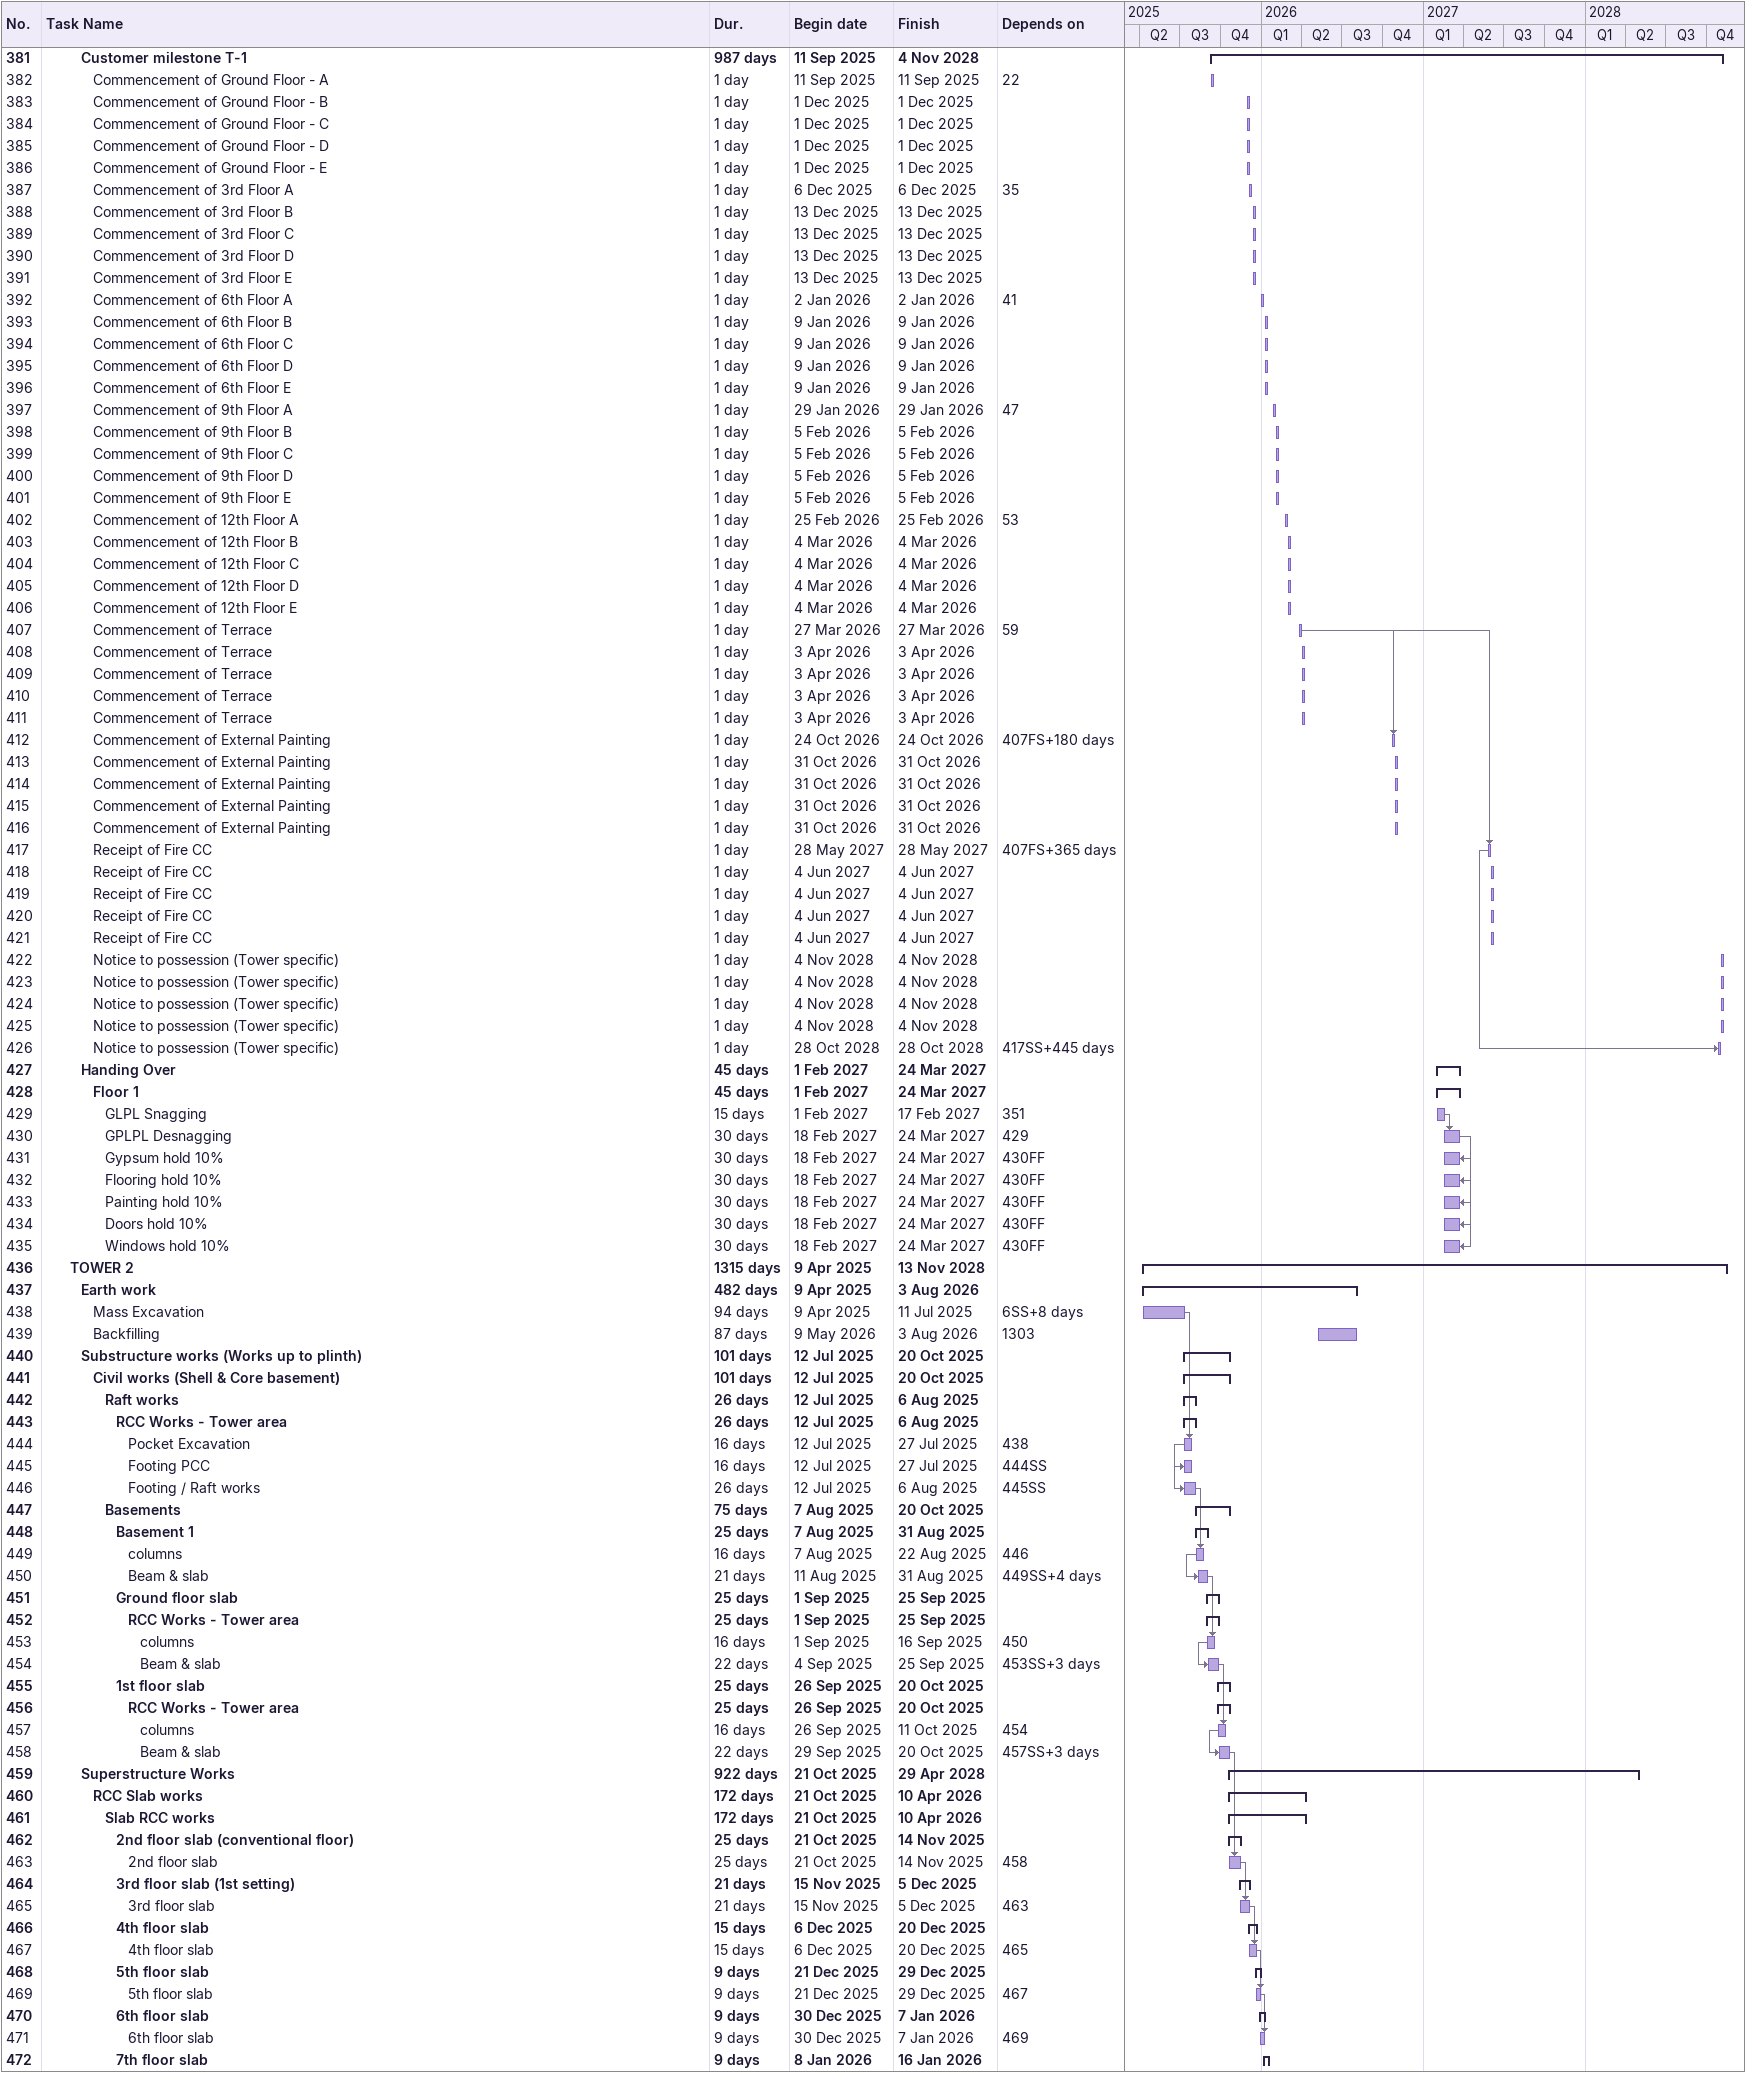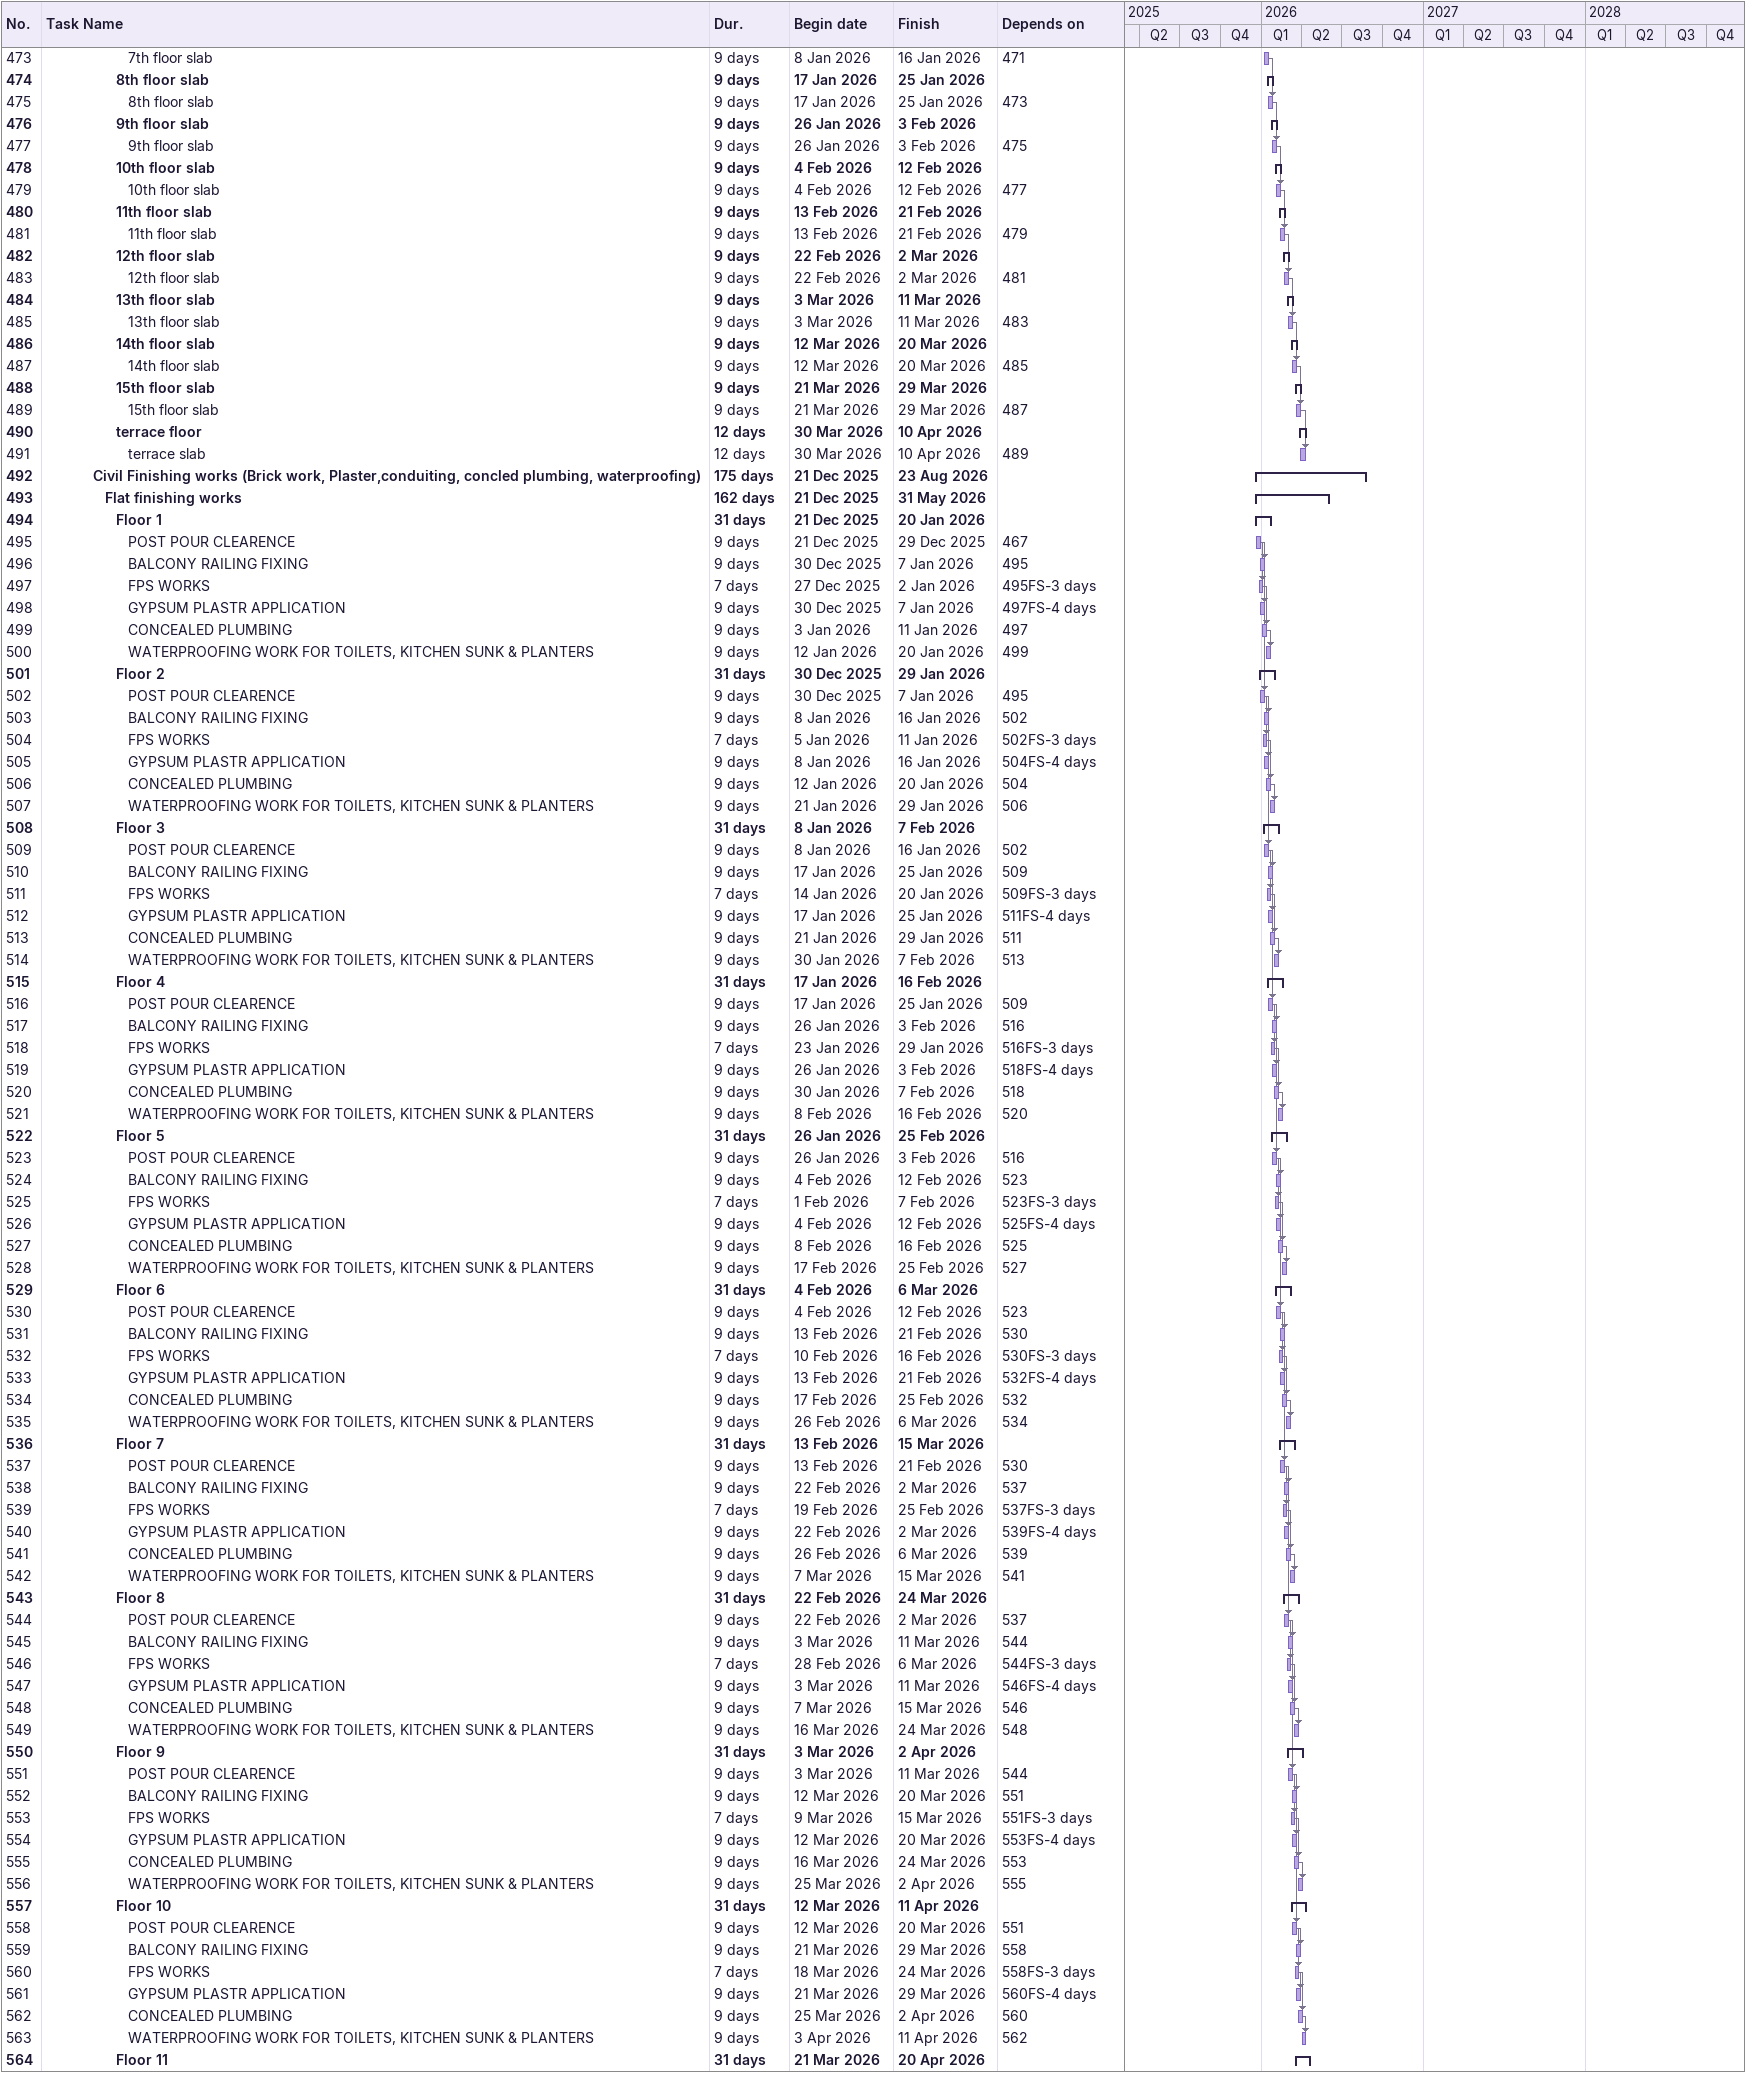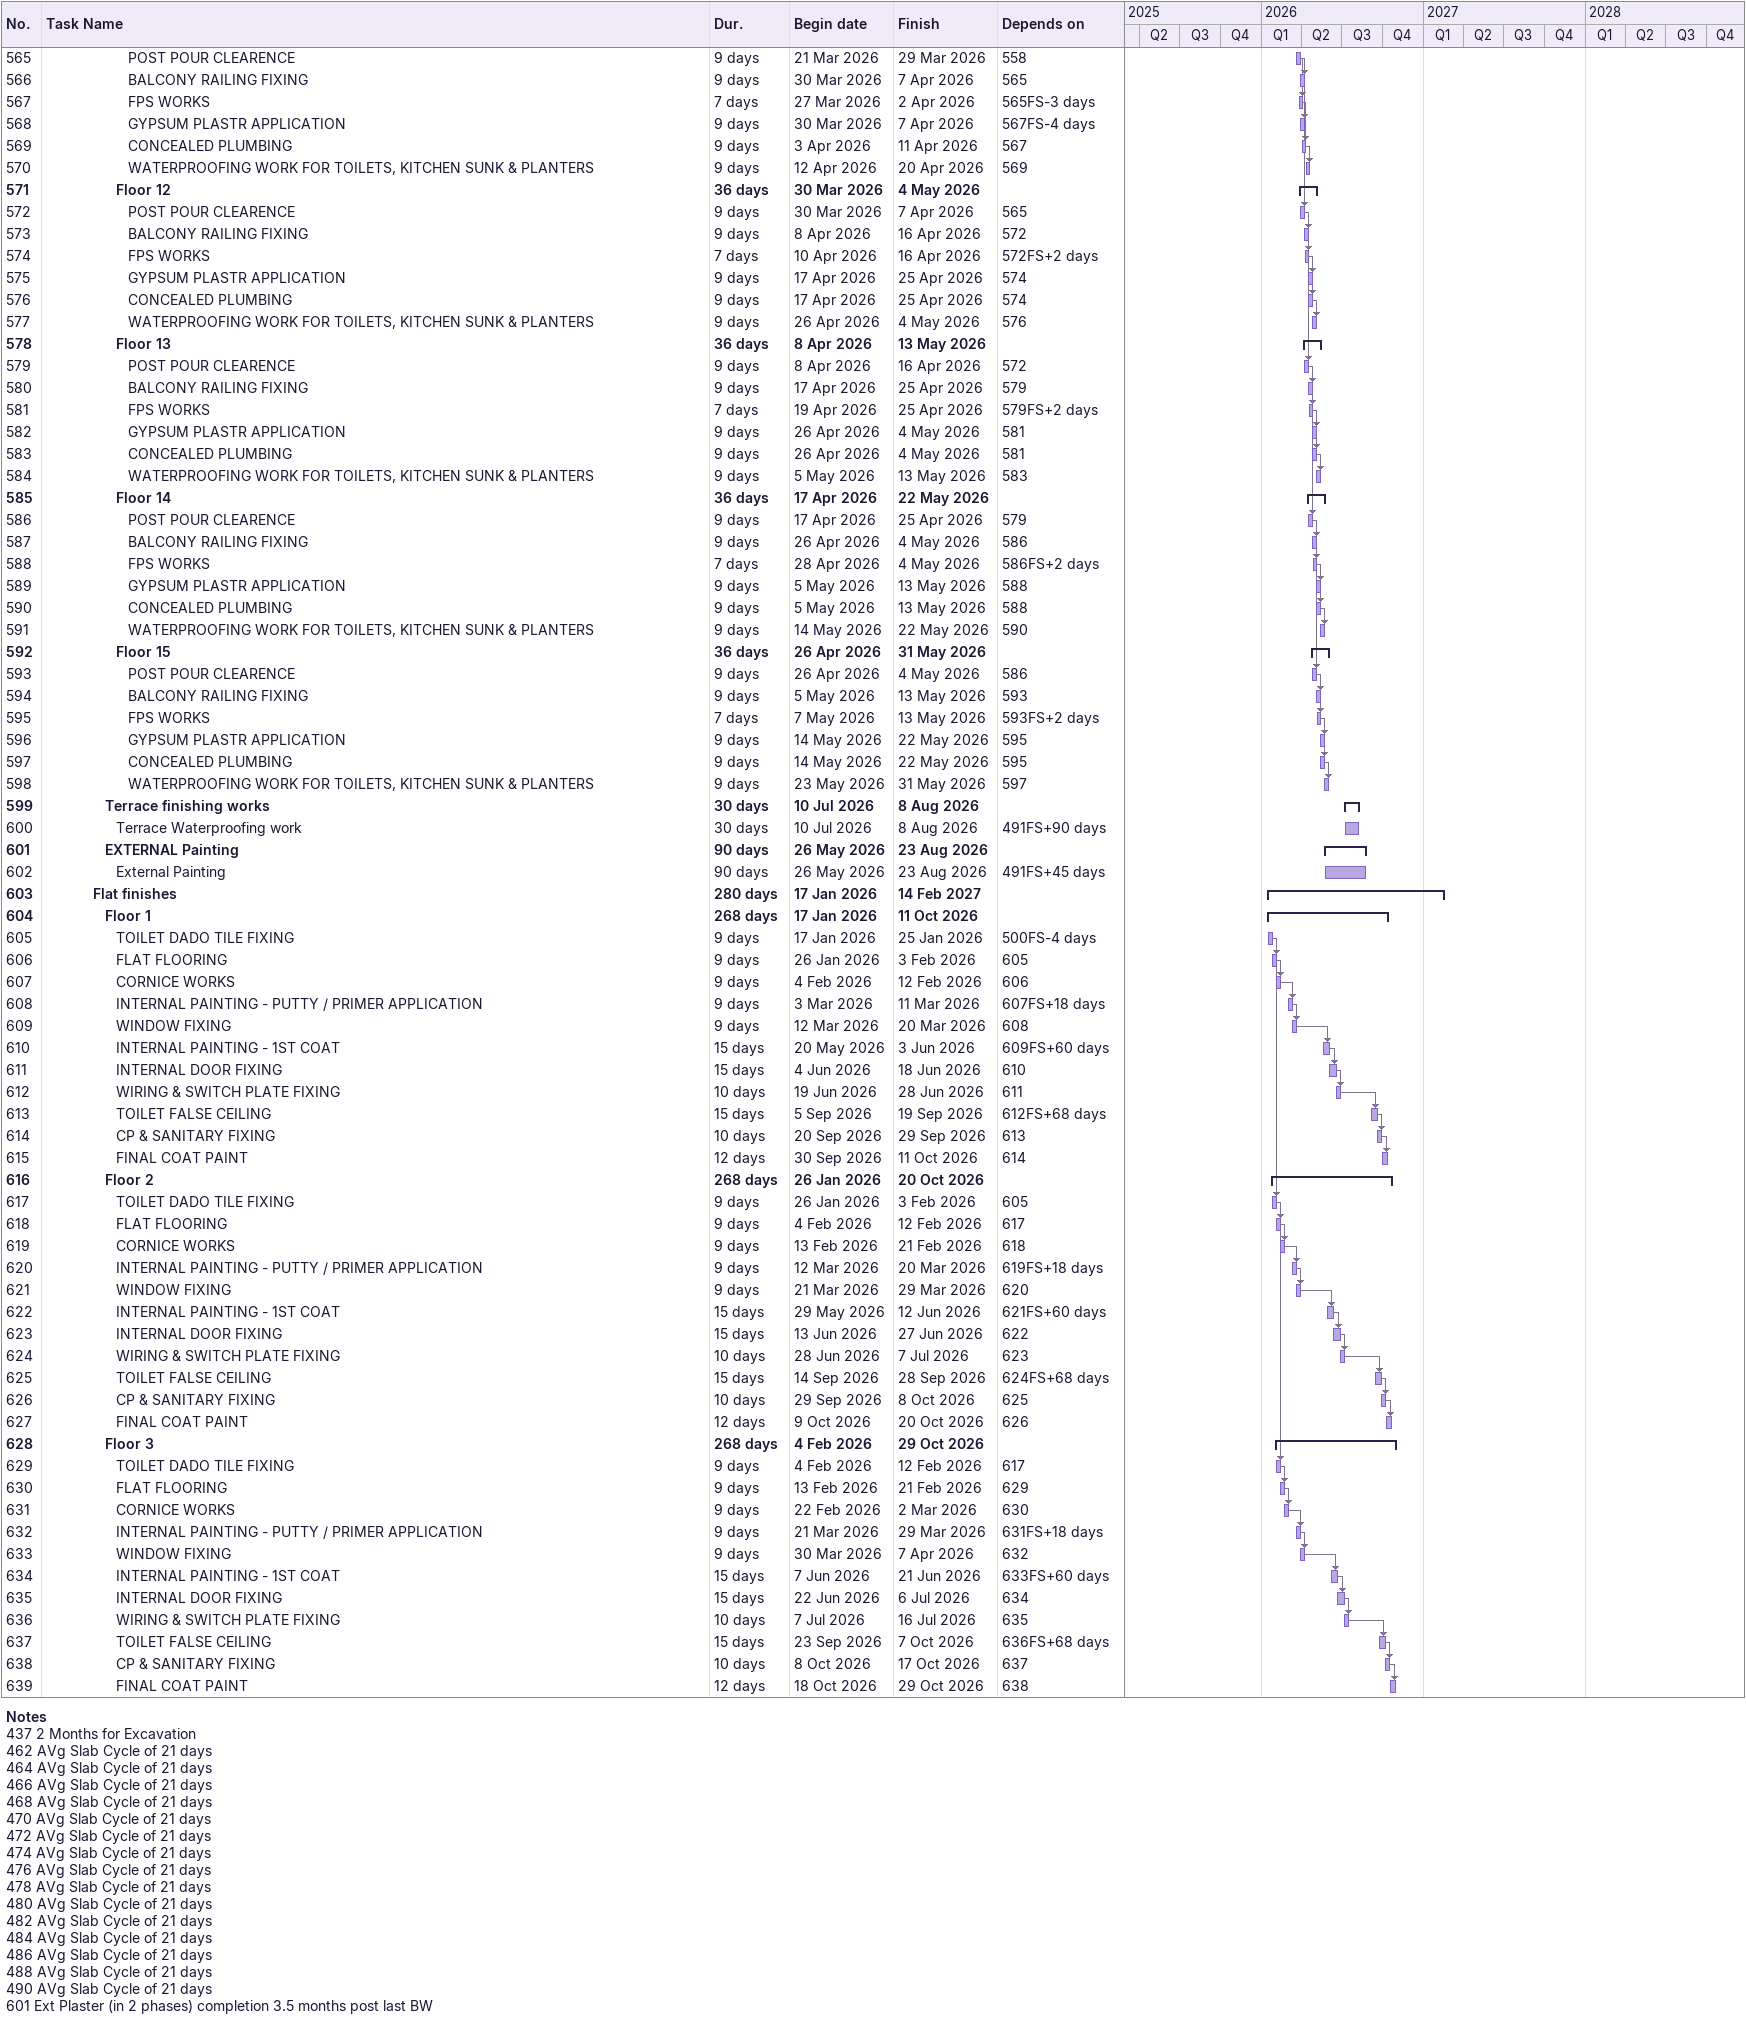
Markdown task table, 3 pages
| ID | Level | Task | Duration | Start | Finish | Predecessors |
|---|---|---|---|---|---|---|
| 381 | 4 | **Customer milestone T-1** | 987d | 2025-09-11 | 2028-11-04 |  |
| 382 | 5 | Commencement of Ground Floor - A | 1d | 2025-09-11 | 2025-09-11 | 22 |
| 383 | 5 | Commencement of Ground Floor - B | 1d | 2025-12-01 | 2025-12-01 |  |
| 384 | 5 | Commencement of Ground Floor - C | 1d | 2025-12-01 | 2025-12-01 |  |
| 385 | 5 | Commencement of Ground Floor - D | 1d | 2025-12-01 | 2025-12-01 |  |
| 386 | 5 | Commencement of Ground Floor - E | 1d | 2025-12-01 | 2025-12-01 |  |
| 387 | 5 | Commencement of 3rd Floor A | 1d | 2025-12-06 | 2025-12-06 | 35 |
| 388 | 5 | Commencement of 3rd Floor B | 1d | 2025-12-13 | 2025-12-13 |  |
| 389 | 5 | Commencement of 3rd Floor C | 1d | 2025-12-13 | 2025-12-13 |  |
| 390 | 5 | Commencement of 3rd Floor D | 1d | 2025-12-13 | 2025-12-13 |  |
| 391 | 5 | Commencement of 3rd Floor E | 1d | 2025-12-13 | 2025-12-13 |  |
| 392 | 5 | Commencement of 6th Floor A | 1d | 2026-01-02 | 2026-01-02 | 41 |
| 393 | 5 | Commencement of 6th Floor B | 1d | 2026-01-09 | 2026-01-09 |  |
| 394 | 5 | Commencement of 6th Floor C | 1d | 2026-01-09 | 2026-01-09 |  |
| 395 | 5 | Commencement of 6th Floor D | 1d | 2026-01-09 | 2026-01-09 |  |
| 396 | 5 | Commencement of 6th Floor E | 1d | 2026-01-09 | 2026-01-09 |  |
| 397 | 5 | Commencement of 9th Floor A | 1d | 2026-01-29 | 2026-01-29 | 47 |
| 398 | 5 | Commencement of 9th Floor B | 1d | 2026-02-05 | 2026-02-05 |  |
| 399 | 5 | Commencement of 9th Floor C | 1d | 2026-02-05 | 2026-02-05 |  |
| 400 | 5 | Commencement of 9th Floor D | 1d | 2026-02-05 | 2026-02-05 |  |
| 401 | 5 | Commencement of 9th Floor E | 1d | 2026-02-05 | 2026-02-05 |  |
| 402 | 5 | Commencement of 12th Floor A | 1d | 2026-02-25 | 2026-02-25 | 53 |
| 403 | 5 | Commencement of 12th Floor B | 1d | 2026-03-04 | 2026-03-04 |  |
| 404 | 5 | Commencement of 12th Floor C | 1d | 2026-03-04 | 2026-03-04 |  |
| 405 | 5 | Commencement of 12th Floor D | 1d | 2026-03-04 | 2026-03-04 |  |
| 406 | 5 | Commencement of 12th Floor E | 1d | 2026-03-04 | 2026-03-04 |  |
| 407 | 5 | Commencement of Terrace | 1d | 2026-03-27 | 2026-03-27 | 59 |
| 408 | 5 | Commencement of Terrace | 1d | 2026-04-03 | 2026-04-03 |  |
| 409 | 5 | Commencement of Terrace | 1d | 2026-04-03 | 2026-04-03 |  |
| 410 | 5 | Commencement of Terrace | 1d | 2026-04-03 | 2026-04-03 |  |
| 411 | 5 | Commencement of Terrace | 1d | 2026-04-03 | 2026-04-03 |  |
| 412 | 5 | Commencement of External Painting | 1d | 2026-10-24 | 2026-10-24 | 407FS+180d |
| 413 | 5 | Commencement of External Painting | 1d | 2026-10-31 | 2026-10-31 |  |
| 414 | 5 | Commencement of External Painting | 1d | 2026-10-31 | 2026-10-31 |  |
| 415 | 5 | Commencement of External Painting | 1d | 2026-10-31 | 2026-10-31 |  |
| 416 | 5 | Commencement of External Painting | 1d | 2026-10-31 | 2026-10-31 |  |
| 417 | 5 | Receipt of Fire CC | 1d | 2027-05-28 | 2027-05-28 | 407FS+365d |
| 418 | 5 | Receipt of Fire CC | 1d | 2027-06-04 | 2027-06-04 |  |
| 419 | 5 | Receipt of Fire CC | 1d | 2027-06-04 | 2027-06-04 |  |
| 420 | 5 | Receipt of Fire CC | 1d | 2027-06-04 | 2027-06-04 |  |
| 421 | 5 | Receipt of Fire CC | 1d | 2027-06-04 | 2027-06-04 |  |
| 422 | 5 | Notice to possession (Tower specific) | 1d | 2028-11-04 | 2028-11-04 |  |
| 423 | 5 | Notice to possession (Tower specific) | 1d | 2028-11-04 | 2028-11-04 |  |
| 424 | 5 | Notice to possession (Tower specific) | 1d | 2028-11-04 | 2028-11-04 |  |
| 425 | 5 | Notice to possession (Tower specific) | 1d | 2028-11-04 | 2028-11-04 |  |
| 426 | 5 | Notice to possession (Tower specific) | 1d | 2028-10-28 | 2028-10-28 | 417SS+445d |
| 427 | 4 | **Handing Over** | 45d | 2027-02-01 | 2027-03-24 |  |
| 428 | 5 | **Floor 1** | 45d | 2027-02-01 | 2027-03-24 |  |
| 429 | 6 | GLPL Snagging | 15d | 2027-02-01 | 2027-02-17 | 351 |
| 430 | 6 | GPLPL Desnagging | 30d | 2027-02-18 | 2027-03-24 | 429 |
| 431 | 6 | Gypsum hold 10% | 30d | 2027-02-18 | 2027-03-24 | 430FF |
| 432 | 6 | Flooring hold 10% | 30d | 2027-02-18 | 2027-03-24 | 430FF |
| 433 | 6 | Painting hold 10% | 30d | 2027-02-18 | 2027-03-24 | 430FF |
| 434 | 6 | Doors hold 10% | 30d | 2027-02-18 | 2027-03-24 | 430FF |
| 435 | 6 | Windows hold 10% | 30d | 2027-02-18 | 2027-03-24 | 430FF |
| 436 | 3 | **TOWER 2** | 1315d | 2025-04-09 | 2028-11-13 |  |
| 437 | 4 | **Earth work** | 482d | 2025-04-09 | 2026-08-03 |  |
| 438 | 5 | Mass Excavation | 94d | 2025-04-09 | 2025-07-11 | 6SS+8d |
| 439 | 5 | Backfilling | 87d | 2026-05-09 | 2026-08-03 | 1303 |
| 440 | 4 | **Substructure works (Works up to plinth)** | 101d | 2025-07-12 | 2025-10-20 |  |
| 441 | 5 | **Civil works (Shell & Core basement)** | 101d | 2025-07-12 | 2025-10-20 |  |
| 442 | 6 | **Raft works** | 26d | 2025-07-12 | 2025-08-06 |  |
| 443 | 7 | **RCC Works - Tower area** | 26d | 2025-07-12 | 2025-08-06 |  |
| 444 | 8 | Pocket Excavation | 16d | 2025-07-12 | 2025-07-27 | 438 |
| 445 | 8 | Footing PCC | 16d | 2025-07-12 | 2025-07-27 | 444SS |
| 446 | 8 | Footing / Raft works | 26d | 2025-07-12 | 2025-08-06 | 445SS |
| 447 | 6 | **Basements** | 75d | 2025-08-07 | 2025-10-20 |  |
| 448 | 7 | **Basement 1** | 25d | 2025-08-07 | 2025-08-31 |  |
| 449 | 8 | columns | 16d | 2025-08-07 | 2025-08-22 | 446 |
| 450 | 8 | Beam & slab | 21d | 2025-08-11 | 2025-08-31 | 449SS+4d |
| 451 | 7 | **Ground floor slab** | 25d | 2025-09-01 | 2025-09-25 |  |
| 452 | 8 | **RCC Works - Tower area** | 25d | 2025-09-01 | 2025-09-25 |  |
| 453 | 9 | columns | 16d | 2025-09-01 | 2025-09-16 | 450 |
| 454 | 9 | Beam & slab | 22d | 2025-09-04 | 2025-09-25 | 453SS+3d |
| 455 | 7 | **1st floor slab** | 25d | 2025-09-26 | 2025-10-20 |  |
| 456 | 8 | **RCC Works - Tower area** | 25d | 2025-09-26 | 2025-10-20 |  |
| 457 | 9 | columns | 16d | 2025-09-26 | 2025-10-11 | 454 |
| 458 | 9 | Beam & slab | 22d | 2025-09-29 | 2025-10-20 | 457SS+3d |
| 459 | 4 | **Superstructure Works** | 922d | 2025-10-21 | 2028-04-29 |  |
| 460 | 5 | **RCC Slab works** | 172d | 2025-10-21 | 2026-04-10 |  |
| 461 | 6 | **Slab RCC works** | 172d | 2025-10-21 | 2026-04-10 |  |
| 462 | 7 | **2nd floor slab (conventional floor)** | 25d | 2025-10-21 | 2025-11-14 |  |
| 463 | 8 | 2nd floor slab | 25d | 2025-10-21 | 2025-11-14 | 458 |
| 464 | 7 | **3rd floor slab (1st setting)** | 21d | 2025-11-15 | 2025-12-05 |  |
| 465 | 8 | 3rd floor slab | 21d | 2025-11-15 | 2025-12-05 | 463 |
| 466 | 7 | **4th floor slab** | 15d | 2025-12-06 | 2025-12-20 |  |
| 467 | 8 | 4th floor slab | 15d | 2025-12-06 | 2025-12-20 | 465 |
| 468 | 7 | **5th floor slab** | 9d | 2025-12-21 | 2025-12-29 |  |
| 469 | 8 | 5th floor slab | 9d | 2025-12-21 | 2025-12-29 | 467 |
| 470 | 7 | **6th floor slab** | 9d | 2025-12-30 | 2026-01-07 |  |
| 471 | 8 | 6th floor slab | 9d | 2025-12-30 | 2026-01-07 | 469 |
| 472 | 7 | **7th floor slab** | 9d | 2026-01-08 | 2026-01-16 |  |
| 473 | 8 | 7th floor slab | 9d | 2026-01-08 | 2026-01-16 | 471 |
| 474 | 7 | **8th floor slab** | 9d | 2026-01-17 | 2026-01-25 |  |
| 475 | 8 | 8th floor slab | 9d | 2026-01-17 | 2026-01-25 | 473 |
| 476 | 7 | **9th floor slab** | 9d | 2026-01-26 | 2026-02-03 |  |
| 477 | 8 | 9th floor slab | 9d | 2026-01-26 | 2026-02-03 | 475 |
| 478 | 7 | **10th floor slab** | 9d | 2026-02-04 | 2026-02-12 |  |
| 479 | 8 | 10th floor slab | 9d | 2026-02-04 | 2026-02-12 | 477 |
| 480 | 7 | **11th floor slab** | 9d | 2026-02-13 | 2026-02-21 |  |
| 481 | 8 | 11th floor slab | 9d | 2026-02-13 | 2026-02-21 | 479 |
| 482 | 7 | **12th floor slab** | 9d | 2026-02-22 | 2026-03-02 |  |
| 483 | 8 | 12th floor slab | 9d | 2026-02-22 | 2026-03-02 | 481 |
| 484 | 7 | **13th floor slab** | 9d | 2026-03-03 | 2026-03-11 |  |
| 485 | 8 | 13th floor slab | 9d | 2026-03-03 | 2026-03-11 | 483 |
| 486 | 7 | **14th floor slab** | 9d | 2026-03-12 | 2026-03-20 |  |
| 487 | 8 | 14th floor slab | 9d | 2026-03-12 | 2026-03-20 | 485 |
| 488 | 7 | **15th floor slab** | 9d | 2026-03-21 | 2026-03-29 |  |
| 489 | 8 | 15th floor slab | 9d | 2026-03-21 | 2026-03-29 | 487 |
| 490 | 7 | **terrace floor** | 12d | 2026-03-30 | 2026-04-10 |  |
| 491 | 8 | terrace slab | 12d | 2026-03-30 | 2026-04-10 | 489 |
| 492 | 5 | **Civil Finishing works (Brick work, Plaster,conduiting, concled plumbing, waterproofing)** | 175d | 2025-12-21 | 2026-08-23 |  |
| 493 | 6 | **Flat finishing works** | 162d | 2025-12-21 | 2026-05-31 |  |
| 494 | 7 | **Floor 1** | 31d | 2025-12-21 | 2026-01-20 |  |
| 495 | 8 | POST POUR CLEARENCE | 9d | 2025-12-21 | 2025-12-29 | 467 |
| 496 | 8 | BALCONY RAILING FIXING | 9d | 2025-12-30 | 2026-01-07 | 495 |
| 497 | 8 | FPS WORKS | 7d | 2025-12-27 | 2026-01-02 | 495FS-3d |
| 498 | 8 | GYPSUM PLASTR APPLICATION | 9d | 2025-12-30 | 2026-01-07 | 497FS-4d |
| 499 | 8 | CONCEALED PLUMBING | 9d | 2026-01-03 | 2026-01-11 | 497 |
| 500 | 8 | WATERPROOFING WORK FOR TOILETS, KITCHEN SUNK & PLANTERS | 9d | 2026-01-12 | 2026-01-20 | 499 |
| 501 | 7 | **Floor 2** | 31d | 2025-12-30 | 2026-01-29 |  |
| 502 | 8 | POST POUR CLEARENCE | 9d | 2025-12-30 | 2026-01-07 | 495 |
| 503 | 8 | BALCONY RAILING FIXING | 9d | 2026-01-08 | 2026-01-16 | 502 |
| 504 | 8 | FPS WORKS | 7d | 2026-01-05 | 2026-01-11 | 502FS-3d |
| 505 | 8 | GYPSUM PLASTR APPLICATION | 9d | 2026-01-08 | 2026-01-16 | 504FS-4d |
| 506 | 8 | CONCEALED PLUMBING | 9d | 2026-01-12 | 2026-01-20 | 504 |
| 507 | 8 | WATERPROOFING WORK FOR TOILETS, KITCHEN SUNK & PLANTERS | 9d | 2026-01-21 | 2026-01-29 | 506 |
| 508 | 7 | **Floor 3** | 31d | 2026-01-08 | 2026-02-07 |  |
| 509 | 8 | POST POUR CLEARENCE | 9d | 2026-01-08 | 2026-01-16 | 502 |
| 510 | 8 | BALCONY RAILING FIXING | 9d | 2026-01-17 | 2026-01-25 | 509 |
| 511 | 8 | FPS WORKS | 7d | 2026-01-14 | 2026-01-20 | 509FS-3d |
| 512 | 8 | GYPSUM PLASTR APPLICATION | 9d | 2026-01-17 | 2026-01-25 | 511FS-4d |
| 513 | 8 | CONCEALED PLUMBING | 9d | 2026-01-21 | 2026-01-29 | 511 |
| 514 | 8 | WATERPROOFING WORK FOR TOILETS, KITCHEN SUNK & PLANTERS | 9d | 2026-01-30 | 2026-02-07 | 513 |
| 515 | 7 | **Floor 4** | 31d | 2026-01-17 | 2026-02-16 |  |
| 516 | 8 | POST POUR CLEARENCE | 9d | 2026-01-17 | 2026-01-25 | 509 |
| 517 | 8 | BALCONY RAILING FIXING | 9d | 2026-01-26 | 2026-02-03 | 516 |
| 518 | 8 | FPS WORKS | 7d | 2026-01-23 | 2026-01-29 | 516FS-3d |
| 519 | 8 | GYPSUM PLASTR APPLICATION | 9d | 2026-01-26 | 2026-02-03 | 518FS-4d |
| 520 | 8 | CONCEALED PLUMBING | 9d | 2026-01-30 | 2026-02-07 | 518 |
| 521 | 8 | WATERPROOFING WORK FOR TOILETS, KITCHEN SUNK & PLANTERS | 9d | 2026-02-08 | 2026-02-16 | 520 |
| 522 | 7 | **Floor 5** | 31d | 2026-01-26 | 2026-02-25 |  |
| 523 | 8 | POST POUR CLEARENCE | 9d | 2026-01-26 | 2026-02-03 | 516 |
| 524 | 8 | BALCONY RAILING FIXING | 9d | 2026-02-04 | 2026-02-12 | 523 |
| 525 | 8 | FPS WORKS | 7d | 2026-02-01 | 2026-02-07 | 523FS-3d |
| 526 | 8 | GYPSUM PLASTR APPLICATION | 9d | 2026-02-04 | 2026-02-12 | 525FS-4d |
| 527 | 8 | CONCEALED PLUMBING | 9d | 2026-02-08 | 2026-02-16 | 525 |
| 528 | 8 | WATERPROOFING WORK FOR TOILETS, KITCHEN SUNK & PLANTERS | 9d | 2026-02-17 | 2026-02-25 | 527 |
| 529 | 7 | **Floor 6** | 31d | 2026-02-04 | 2026-03-06 |  |
| 530 | 8 | POST POUR CLEARENCE | 9d | 2026-02-04 | 2026-02-12 | 523 |
| 531 | 8 | BALCONY RAILING FIXING | 9d | 2026-02-13 | 2026-02-21 | 530 |
| 532 | 8 | FPS WORKS | 7d | 2026-02-10 | 2026-02-16 | 530FS-3d |
| 533 | 8 | GYPSUM PLASTR APPLICATION | 9d | 2026-02-13 | 2026-02-21 | 532FS-4d |
| 534 | 8 | CONCEALED PLUMBING | 9d | 2026-02-17 | 2026-02-25 | 532 |
| 535 | 8 | WATERPROOFING WORK FOR TOILETS, KITCHEN SUNK & PLANTERS | 9d | 2026-02-26 | 2026-03-06 | 534 |
| 536 | 7 | **Floor 7** | 31d | 2026-02-13 | 2026-03-15 |  |
| 537 | 8 | POST POUR CLEARENCE | 9d | 2026-02-13 | 2026-02-21 | 530 |
| 538 | 8 | BALCONY RAILING FIXING | 9d | 2026-02-22 | 2026-03-02 | 537 |
| 539 | 8 | FPS WORKS | 7d | 2026-02-19 | 2026-02-25 | 537FS-3d |
| 540 | 8 | GYPSUM PLASTR APPLICATION | 9d | 2026-02-22 | 2026-03-02 | 539FS-4d |
| 541 | 8 | CONCEALED PLUMBING | 9d | 2026-02-26 | 2026-03-06 | 539 |
| 542 | 8 | WATERPROOFING WORK FOR TOILETS, KITCHEN SUNK & PLANTERS | 9d | 2026-03-07 | 2026-03-15 | 541 |
| 543 | 7 | **Floor 8** | 31d | 2026-02-22 | 2026-03-24 |  |
| 544 | 8 | POST POUR CLEARENCE | 9d | 2026-02-22 | 2026-03-02 | 537 |
| 545 | 8 | BALCONY RAILING FIXING | 9d | 2026-03-03 | 2026-03-11 | 544 |
| 546 | 8 | FPS WORKS | 7d | 2026-02-28 | 2026-03-06 | 544FS-3d |
| 547 | 8 | GYPSUM PLASTR APPLICATION | 9d | 2026-03-03 | 2026-03-11 | 546FS-4d |
| 548 | 8 | CONCEALED PLUMBING | 9d | 2026-03-07 | 2026-03-15 | 546 |
| 549 | 8 | WATERPROOFING WORK FOR TOILETS, KITCHEN SUNK & PLANTERS | 9d | 2026-03-16 | 2026-03-24 | 548 |
| 550 | 7 | **Floor 9** | 31d | 2026-03-03 | 2026-04-02 |  |
| 551 | 8 | POST POUR CLEARENCE | 9d | 2026-03-03 | 2026-03-11 | 544 |
| 552 | 8 | BALCONY RAILING FIXING | 9d | 2026-03-12 | 2026-03-20 | 551 |
| 553 | 8 | FPS WORKS | 7d | 2026-03-09 | 2026-03-15 | 551FS-3d |
| 554 | 8 | GYPSUM PLASTR APPLICATION | 9d | 2026-03-12 | 2026-03-20 | 553FS-4d |
| 555 | 8 | CONCEALED PLUMBING | 9d | 2026-03-16 | 2026-03-24 | 553 |
| 556 | 8 | WATERPROOFING WORK FOR TOILETS, KITCHEN SUNK & PLANTERS | 9d | 2026-03-25 | 2026-04-02 | 555 |
| 557 | 7 | **Floor 10** | 31d | 2026-03-12 | 2026-04-11 |  |
| 558 | 8 | POST POUR CLEARENCE | 9d | 2026-03-12 | 2026-03-20 | 551 |
| 559 | 8 | BALCONY RAILING FIXING | 9d | 2026-03-21 | 2026-03-29 | 558 |
| 560 | 8 | FPS WORKS | 7d | 2026-03-18 | 2026-03-24 | 558FS-3d |
| 561 | 8 | GYPSUM PLASTR APPLICATION | 9d | 2026-03-21 | 2026-03-29 | 560FS-4d |
| 562 | 8 | CONCEALED PLUMBING | 9d | 2026-03-25 | 2026-04-02 | 560 |
| 563 | 8 | WATERPROOFING WORK FOR TOILETS, KITCHEN SUNK & PLANTERS | 9d | 2026-04-03 | 2026-04-11 | 562 |
| 564 | 7 | **Floor 11** | 31d | 2026-03-21 | 2026-04-20 |  |
| 565 | 8 | POST POUR CLEARENCE | 9d | 2026-03-21 | 2026-03-29 | 558 |
| 566 | 8 | BALCONY RAILING FIXING | 9d | 2026-03-30 | 2026-04-07 | 565 |
| 567 | 8 | FPS WORKS | 7d | 2026-03-27 | 2026-04-02 | 565FS-3d |
| 568 | 8 | GYPSUM PLASTR APPLICATION | 9d | 2026-03-30 | 2026-04-07 | 567FS-4d |
| 569 | 8 | CONCEALED PLUMBING | 9d | 2026-04-03 | 2026-04-11 | 567 |
| 570 | 8 | WATERPROOFING WORK FOR TOILETS, KITCHEN SUNK & PLANTERS | 9d | 2026-04-12 | 2026-04-20 | 569 |
| 571 | 7 | **Floor 12** | 36d | 2026-03-30 | 2026-05-04 |  |
| 572 | 8 | POST POUR CLEARENCE | 9d | 2026-03-30 | 2026-04-07 | 565 |
| 573 | 8 | BALCONY RAILING FIXING | 9d | 2026-04-08 | 2026-04-16 | 572 |
| 574 | 8 | FPS WORKS | 7d | 2026-04-10 | 2026-04-16 | 572FS+2d |
| 575 | 8 | GYPSUM PLASTR APPLICATION | 9d | 2026-04-17 | 2026-04-25 | 574 |
| 576 | 8 | CONCEALED PLUMBING | 9d | 2026-04-17 | 2026-04-25 | 574 |
| 577 | 8 | WATERPROOFING WORK FOR TOILETS, KITCHEN SUNK & PLANTERS | 9d | 2026-04-26 | 2026-05-04 | 576 |
| 578 | 7 | **Floor 13** | 36d | 2026-04-08 | 2026-05-13 |  |
| 579 | 8 | POST POUR CLEARENCE | 9d | 2026-04-08 | 2026-04-16 | 572 |
| 580 | 8 | BALCONY RAILING FIXING | 9d | 2026-04-17 | 2026-04-25 | 579 |
| 581 | 8 | FPS WORKS | 7d | 2026-04-19 | 2026-04-25 | 579FS+2d |
| 582 | 8 | GYPSUM PLASTR APPLICATION | 9d | 2026-04-26 | 2026-05-04 | 581 |
| 583 | 8 | CONCEALED PLUMBING | 9d | 2026-04-26 | 2026-05-04 | 581 |
| 584 | 8 | WATERPROOFING WORK FOR TOILETS, KITCHEN SUNK & PLANTERS | 9d | 2026-05-05 | 2026-05-13 | 583 |
| 585 | 7 | **Floor 14** | 36d | 2026-04-17 | 2026-05-22 |  |
| 586 | 8 | POST POUR CLEARENCE | 9d | 2026-04-17 | 2026-04-25 | 579 |
| 587 | 8 | BALCONY RAILING FIXING | 9d | 2026-04-26 | 2026-05-04 | 586 |
| 588 | 8 | FPS WORKS | 7d | 2026-04-28 | 2026-05-04 | 586FS+2d |
| 589 | 8 | GYPSUM PLASTR APPLICATION | 9d | 2026-05-05 | 2026-05-13 | 588 |
| 590 | 8 | CONCEALED PLUMBING | 9d | 2026-05-05 | 2026-05-13 | 588 |
| 591 | 8 | WATERPROOFING WORK FOR TOILETS, KITCHEN SUNK & PLANTERS | 9d | 2026-05-14 | 2026-05-22 | 590 |
| 592 | 7 | **Floor 15** | 36d | 2026-04-26 | 2026-05-31 |  |
| 593 | 8 | POST POUR CLEARENCE | 9d | 2026-04-26 | 2026-05-04 | 586 |
| 594 | 8 | BALCONY RAILING FIXING | 9d | 2026-05-05 | 2026-05-13 | 593 |
| 595 | 8 | FPS WORKS | 7d | 2026-05-07 | 2026-05-13 | 593FS+2d |
| 596 | 8 | GYPSUM PLASTR APPLICATION | 9d | 2026-05-14 | 2026-05-22 | 595 |
| 597 | 8 | CONCEALED PLUMBING | 9d | 2026-05-14 | 2026-05-22 | 595 |
| 598 | 8 | WATERPROOFING WORK FOR TOILETS, KITCHEN SUNK & PLANTERS | 9d | 2026-05-23 | 2026-05-31 | 597 |
| 599 | 6 | **Terrace finishing works** | 30d | 2026-07-10 | 2026-08-08 |  |
| 600 | 7 | Terrace Waterproofing work | 30d | 2026-07-10 | 2026-08-08 | 491FS+90d |
| 601 | 6 | **EXTERNAL Painting** | 90d | 2026-05-26 | 2026-08-23 |  |
| 602 | 7 | External Painting | 90d | 2026-05-26 | 2026-08-23 | 491FS+45d |
| 603 | 5 | **Flat finishes** | 280d | 2026-01-17 | 2027-02-14 |  |
| 604 | 6 | **Floor 1** | 268d | 2026-01-17 | 2026-10-11 |  |
| 605 | 7 | TOILET DADO TILE FIXING | 9d | 2026-01-17 | 2026-01-25 | 500FS-4d |
| 606 | 7 | FLAT FLOORING | 9d | 2026-01-26 | 2026-02-03 | 605 |
| 607 | 7 | CORNICE WORKS | 9d | 2026-02-04 | 2026-02-12 | 606 |
| 608 | 7 | INTERNAL PAINTING - PUTTY / PRIMER APPLICATION | 9d | 2026-03-03 | 2026-03-11 | 607FS+18d |
| 609 | 7 | WINDOW FIXING | 9d | 2026-03-12 | 2026-03-20 | 608 |
| 610 | 7 | INTERNAL PAINTING - 1ST COAT | 15d | 2026-05-20 | 2026-06-03 | 609FS+60d |
| 611 | 7 | INTERNAL DOOR FIXING | 15d | 2026-06-04 | 2026-06-18 | 610 |
| 612 | 7 | WIRING & SWITCH PLATE FIXING | 10d | 2026-06-19 | 2026-06-28 | 611 |
| 613 | 7 | TOILET FALSE CEILING | 15d | 2026-09-05 | 2026-09-19 | 612FS+68d |
| 614 | 7 | CP & SANITARY FIXING | 10d | 2026-09-20 | 2026-09-29 | 613 |
| 615 | 7 | FINAL COAT PAINT | 12d | 2026-09-30 | 2026-10-11 | 614 |
| 616 | 6 | **Floor 2** | 268d | 2026-01-26 | 2026-10-20 |  |
| 617 | 7 | TOILET DADO TILE FIXING | 9d | 2026-01-26 | 2026-02-03 | 605 |
| 618 | 7 | FLAT FLOORING | 9d | 2026-02-04 | 2026-02-12 | 617 |
| 619 | 7 | CORNICE WORKS | 9d | 2026-02-13 | 2026-02-21 | 618 |
| 620 | 7 | INTERNAL PAINTING - PUTTY / PRIMER APPLICATION | 9d | 2026-03-12 | 2026-03-20 | 619FS+18d |
| 621 | 7 | WINDOW FIXING | 9d | 2026-03-21 | 2026-03-29 | 620 |
| 622 | 7 | INTERNAL PAINTING - 1ST COAT | 15d | 2026-05-29 | 2026-06-12 | 621FS+60d |
| 623 | 7 | INTERNAL DOOR FIXING | 15d | 2026-06-13 | 2026-06-27 | 622 |
| 624 | 7 | WIRING & SWITCH PLATE FIXING | 10d | 2026-06-28 | 2026-07-07 | 623 |
| 625 | 7 | TOILET FALSE CEILING | 15d | 2026-09-14 | 2026-09-28 | 624FS+68d |
| 626 | 7 | CP & SANITARY FIXING | 10d | 2026-09-29 | 2026-10-08 | 625 |
| 627 | 7 | FINAL COAT PAINT | 12d | 2026-10-09 | 2026-10-20 | 626 |
| 628 | 6 | **Floor 3** | 268d | 2026-02-04 | 2026-10-29 |  |
| 629 | 7 | TOILET DADO TILE FIXING | 9d | 2026-02-04 | 2026-02-12 | 617 |
| 630 | 7 | FLAT FLOORING | 9d | 2026-02-13 | 2026-02-21 | 629 |
| 631 | 7 | CORNICE WORKS | 9d | 2026-02-22 | 2026-03-02 | 630 |
| 632 | 7 | INTERNAL PAINTING - PUTTY / PRIMER APPLICATION | 9d | 2026-03-21 | 2026-03-29 | 631FS+18d |
| 633 | 7 | WINDOW FIXING | 9d | 2026-03-30 | 2026-04-07 | 632 |
| 634 | 7 | INTERNAL PAINTING - 1ST COAT | 15d | 2026-06-07 | 2026-06-21 | 633FS+60d |
| 635 | 7 | INTERNAL DOOR FIXING | 15d | 2026-06-22 | 2026-07-06 | 634 |
| 636 | 7 | WIRING & SWITCH PLATE FIXING | 10d | 2026-07-07 | 2026-07-16 | 635 |
| 637 | 7 | TOILET FALSE CEILING | 15d | 2026-09-23 | 2026-10-07 | 636FS+68d |
| 638 | 7 | CP & SANITARY FIXING | 10d | 2026-10-08 | 2026-10-17 | 637 |
| 639 | 7 | FINAL COAT PAINT | 12d | 2026-10-18 | 2026-10-29 | 638 |

Notes
- 437: 2 Months for Excavation
- 462: AVg Slab Cycle of 21 days
- 464: AVg Slab Cycle of 21 days
- 466: AVg Slab Cycle of 21 days
- 468: AVg Slab Cycle of 21 days
- 470: AVg Slab Cycle of 21 days
- 472: AVg Slab Cycle of 21 days
- 474: AVg Slab Cycle of 21 days
- 476: AVg Slab Cycle of 21 days
- 478: AVg Slab Cycle of 21 days
- 480: AVg Slab Cycle of 21 days
- 482: AVg Slab Cycle of 21 days
- 484: AVg Slab Cycle of 21 days
- 486: AVg Slab Cycle of 21 days
- 488: AVg Slab Cycle of 21 days
- 490: AVg Slab Cycle of 21 days
- 601: Ext Plaster (in 2 phases) completion 3.5 months post last BW
